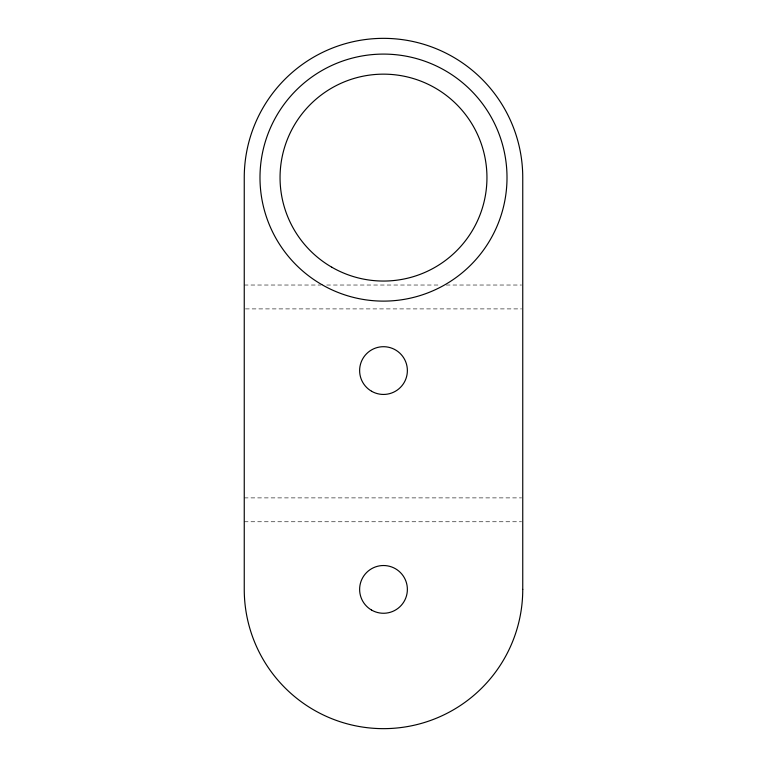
<?xml version="1.0" encoding="UTF-8"?>
<svg xmlns="http://www.w3.org/2000/svg" width="767" height="767" viewBox="0 0 767 767"><rect width="100%" height="100%" fill="white"/><g stroke="black" fill="none" stroke-linecap="round" stroke-linejoin="round"><path stroke-width="0.58" stroke-dasharray="3.83 2.88" d="M244.251 285.027L320.75 285.027M326.723 285.027L440.277 285.027M446.25 285.027L521.56 285.027M245.44 308.9L521.56 308.9M244.251 497.888L521.56 497.888M244.251 521.761L521.56 521.761"/><path stroke-width="1.15" d="M522.749 589.401L522.749 177.599A139.249 139.249 0 0 0 383.5 38.35A139.249 139.249 0 0 0 244.251 177.599L244.251 589.401A139.249 139.249 0 0 0 383.5 728.65A139.249 139.249 0 0 0 522.749 589.401M371.564 610.072A23.873 23.873 0 0 0 407.373 589.401A23.873 23.873 0 0 0 371.564 568.721A23.873 23.873 0 0 0 371.564 610.072M371.564 391.247A23.873 23.873 0 0 0 407.373 370.566A23.873 23.873 0 0 0 371.564 349.896A23.873 23.873 0 0 0 371.564 391.247M321.747 284.567A123.506 123.506 0 0 0 507.006 177.599A123.506 123.506 0 0 0 321.747 70.641A123.506 123.506 0 0 0 321.747 284.567M331.775 267.194A103.449 103.449 0 0 0 486.949 177.599A103.449 103.449 0 0 0 331.775 88.013A103.449 103.449 0 0 0 331.775 267.194"/></g></svg>
